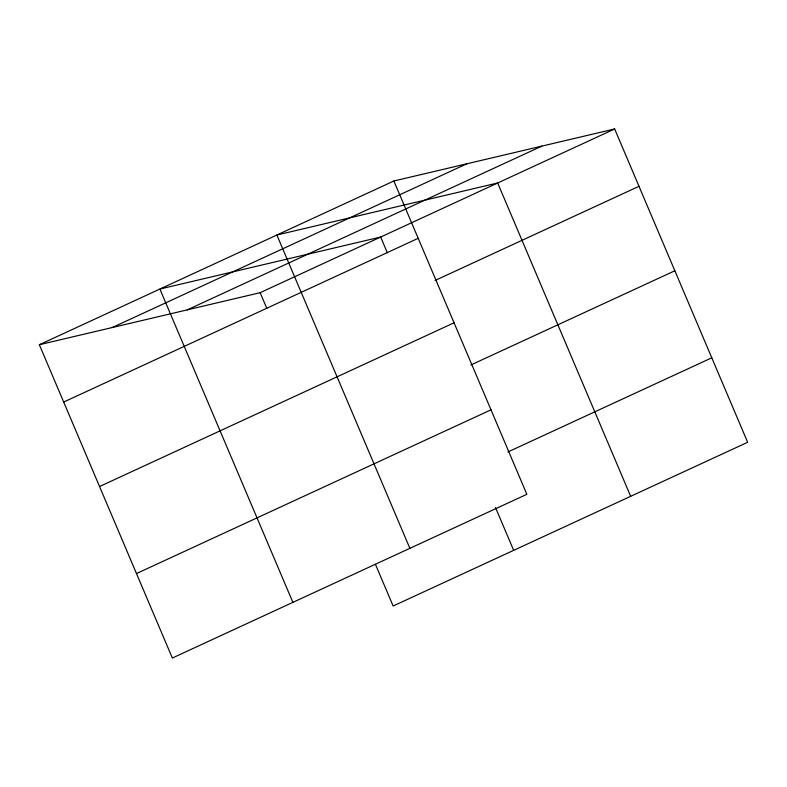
<?xml version="1.0" encoding="UTF-8"?>
<svg xmlns="http://www.w3.org/2000/svg" width="787" height="787" viewBox="0 0 787 787"><rect width="100%" height="100%" fill="white"/><g stroke="black" fill="none" stroke-linecap="round" stroke-linejoin="round"><path stroke-width="1.18" d="M393.864 180.99L526.857 494.305L172.343 658.03L39.35 344.716L393.864 180.99L614.657 128.97L747.65 442.284L393.136 606.01L375.438 564.338M112.207 327.549L466.73 163.824M187.276 309.862L541.8 146.136M39.35 344.716L260.143 292.695L614.657 128.97M63.688 402.049L418.202 238.313M435.093 280.467L638.995 186.303M99.546 486.523L454.06 322.788M470.951 364.942L674.852 270.777M136.485 573.556L490.999 409.82M507.89 451.974L711.792 357.81M630.662 496.312L497.669 182.997L276.876 235.018L409.87 548.332M387.352 252.765L380.672 237.035L159.889 289.045L292.882 602.36M495.505 507.546L513.665 550.349M260.143 292.695L266.823 308.435"/></g></svg>
